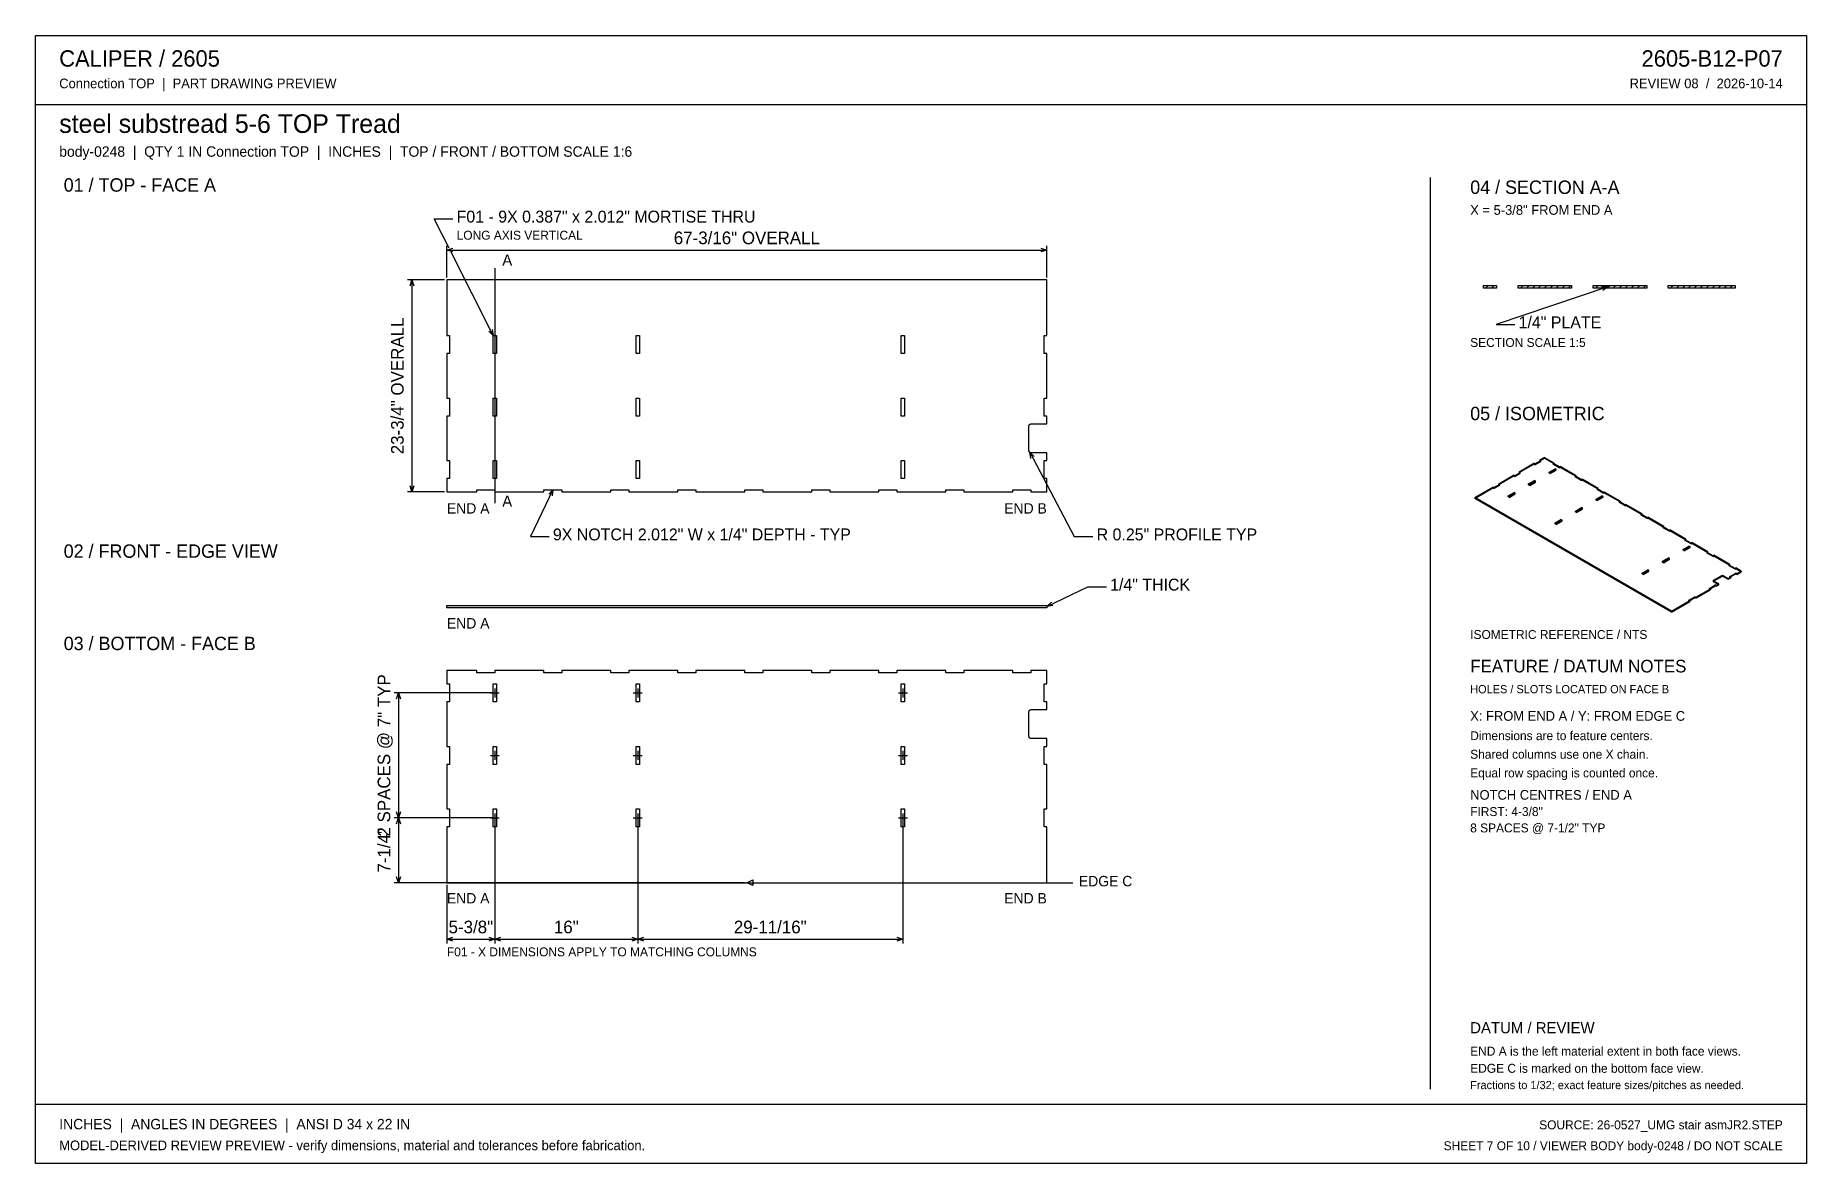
# Model space of a CAD drawing. Header units: inches. Extents: x 3 to 201, y 3 to 129.
import ezdxf
from ezdxf.enums import TextEntityAlignment as Align

# ---------------------------------------------------------------- set-up
doc = ezdxf.new("R2010")
doc.units = ezdxf.units.IN
doc.header["$MEASUREMENT"] = 0

msp = doc.modelspace()

# ---------------------------------------------------------------- linework, layer by layer
at = {"layer": 'ANNOTATION'}
for p, q in [((49.15, 105.35), (47.5, 108.62)), ((47.5, 108.62), (49.58, 108.62)), ((48.91, 102.04), (48.91, 105.62)), ((48.91, 105.12), (49.57, 105.33)), ((48.91, 105.12), (116.09, 105.12)), ((49.57, 104.92), (48.91, 105.12)), ((115.43, 105.33), (116.09, 105.12)), ((116.09, 105.12), (115.43, 104.92)), ((116.09, 102.04), (116.09, 105.62)), ((54.09, 95.55), (49.38, 104.9)), ((48.66, 101.79), (44.49, 101.79)), ((44.78, 101.12), (44.99, 101.79)), ((44.99, 101.79), (44.99, 78.04)), ((44.99, 101.79), (45.2, 101.12)), ((54.28, 103.12), (54.28, 76.79)), ((178.92, 101.02), (166.42, 96.78)), ((178.22, 101), (178.92, 101.02)), ((178.92, 101.02), (178.35, 100.61)), ((54.09, 95.55), (53.6, 96.05)), ((53.97, 96.24), (54.09, 95.55)), ((166.42, 96.78), (168.5, 96.78)), ((114.17, 82.49), (119.17, 73.04)), ((114.29, 81.8), (114.17, 82.49)), ((114.17, 82.49), (114.66, 82)), ((48.66, 78.04), (44.49, 78.04)), ((44.99, 78.04), (44.78, 78.71)), ((45.2, 78.71), (44.99, 78.04)), ((60.78, 78.29), (58.28, 73.04)), ((60.31, 77.78), (60.78, 78.29)), ((60.78, 78.29), (60.68, 77.6)), ((58.28, 73.04), (60.36, 73.04)), ((119.17, 73.04), (121.25, 73.04)), ((116.09, 65.21), (120.68, 67.42)), ((116.09, 65.21), (116.6, 65.69)), ((120.68, 67.42), (122.76, 67.42)), ((116.78, 65.31), (116.09, 65.21)), ((54.03, 55.54), (42.99, 55.54)), ((43.28, 54.88), (43.49, 55.54)), ((43.49, 55.54), (43.49, 41.54)), ((43.49, 55.54), (43.7, 54.88)), ((53.78, 55.54), (54.78, 55.54)), ((54.28, 56.04), (54.28, 55.04)), ((69.78, 55.54), (70.78, 55.54)), ((70.28, 56.04), (70.28, 55.04)), ((99.47, 55.54), (100.47, 55.54)), ((99.97, 56.04), (99.97, 55.04)), ((53.78, 48.54), (54.78, 48.54)), ((54.28, 49.04), (54.28, 48.04)), ((69.78, 48.54), (70.78, 48.54)), ((70.28, 49.04), (70.28, 48.04)), ((99.47, 48.54), (100.47, 48.54)), ((99.97, 49.04), (99.97, 48.04)), ((43.49, 41.54), (43.28, 42.21)), ((43.7, 42.21), (43.49, 41.54)), ((54.28, 42.04), (54.28, 41.04)), ((70.28, 42.04), (70.28, 41.04)), ((99.97, 42.04), (99.97, 41.04)), ((54.03, 41.54), (42.99, 41.54)), ((54.03, 41.54), (42.99, 41.54)), ((43.28, 40.88), (43.49, 41.54)), ((43.49, 41.54), (43.49, 34.29)), ((43.49, 41.54), (43.7, 40.88)), ((53.78, 41.54), (54.78, 41.54)), ((54.28, 41.29), (54.28, 27.46)), ((54.28, 41.29), (54.28, 27.46)), ((69.78, 41.54), (70.78, 41.54)), ((70.28, 41.29), (70.28, 27.46)), ((70.28, 41.29), (70.28, 27.46)), ((99.47, 41.54), (100.47, 41.54)), ((99.97, 41.29), (99.97, 27.46)), ((82.25, 34.29), (42.99, 34.29)), ((43.49, 34.29), (43.28, 34.96)), ((43.7, 34.96), (43.49, 34.29)), ((48.91, 34.04), (48.91, 27.46)), ((82.5, 34.29), (83.17, 34.62)), ((82.5, 34.29), (119.01, 34.29)), ((83.17, 33.96), (82.5, 34.29)), ((83.17, 34.62), (83.17, 33.96)), ((48.91, 27.96), (49.57, 28.17)), ((48.91, 27.96), (54.28, 27.96)), ((49.57, 27.75), (48.91, 27.96)), ((53.61, 28.17), (54.28, 27.96)), ((54.28, 27.96), (53.61, 27.75)), ((54.28, 27.96), (54.95, 28.17)), ((54.28, 27.96), (70.28, 27.96)), ((54.95, 27.75), (54.28, 27.96)), ((69.61, 28.17), (70.28, 27.96)), ((70.28, 27.96), (69.61, 27.75)), ((70.28, 27.96), (70.95, 28.17)), ((70.28, 27.96), (99.97, 27.96)), ((70.95, 27.75), (70.28, 27.96)), ((99.3, 28.17), (99.97, 27.96)), ((99.97, 27.96), (99.3, 27.75))]:
    msp.add_line(p, q, dxfattribs=at)
at = {"layer": 'OUTLINE'}
for p, q in [((2.83, 129.17), (201.17, 129.17)), ((2.83, 2.83), (2.83, 129.17)), ((201.17, 129.17), (201.17, 2.83)), ((2.83, 121.42), (201.17, 121.42)), ((159, 113.25), (159, 11.17)), ((48.91, 101.79), (48.91, 95.55)), ((116.09, 101.79), (48.91, 101.79)), ((116.09, 95.55), (116.09, 101.79)), ((164.97, 101.17), (166.46, 101.17)), ((164.97, 100.87), (164.97, 101.17)), ((165.22, 100.87), (165.52, 101.17)), ((165.88, 100.87), (166.18, 101.17)), ((166.46, 101.17), (166.46, 100.87)), ((168.87, 101.17), (174.86, 101.17)), ((168.87, 100.87), (168.87, 101.17)), ((169.12, 100.87), (169.42, 101.17)), ((169.79, 100.87), (170.09, 101.17)), ((170.46, 100.87), (170.76, 101.17)), ((171.12, 100.87), (171.42, 101.17)), ((171.79, 100.87), (172.09, 101.17)), ((172.46, 100.87), (172.76, 101.17)), ((173.12, 100.87), (173.42, 101.17)), ((173.79, 100.87), (174.09, 101.17)), ((174.46, 100.87), (174.76, 101.17)), ((174.86, 101.17), (174.86, 100.87)), ((177.27, 101.17), (183.26, 101.17)), ((177.27, 100.87), (177.27, 101.17)), ((177.52, 100.87), (177.82, 101.17)), ((178.19, 100.87), (178.49, 101.17)), ((178.86, 100.87), (179.16, 101.17)), ((179.52, 100.87), (179.82, 101.17)), ((180.19, 100.87), (180.49, 101.17)), ((180.86, 100.87), (181.16, 101.17)), ((181.52, 100.87), (181.82, 101.17)), ((182.19, 100.87), (182.49, 101.17)), ((182.86, 100.87), (183.16, 101.17)), ((183.26, 101.17), (183.26, 100.87)), ((185.67, 101.17), (193.17, 101.17)), ((185.67, 100.87), (185.67, 101.17)), ((185.92, 100.87), (186.22, 101.17)), ((186.59, 100.87), (186.89, 101.17)), ((187.26, 100.87), (187.56, 101.17)), ((187.92, 100.87), (188.22, 101.17)), ((188.59, 100.87), (188.89, 101.17)), ((189.26, 100.87), (189.56, 101.17)), ((189.92, 100.87), (190.22, 101.17)), ((190.59, 100.87), (190.89, 101.17)), ((191.26, 100.87), (191.56, 101.17)), ((191.92, 100.87), (192.22, 101.17)), ((192.59, 100.87), (192.89, 101.17)), ((193.17, 101.17), (193.17, 100.87)), ((166.46, 100.87), (164.97, 100.87)), ((174.86, 100.87), (168.87, 100.87)), ((183.26, 100.87), (177.27, 100.87)), ((193.17, 100.87), (185.67, 100.87)), ((48.91, 95.55), (49.22, 95.55)), ((49.22, 95.55), (49.22, 93.54)), ((54.09, 93.54), (54.09, 95.55)), ((54.09, 95.55), (54.47, 95.55)), ((54.47, 95.55), (54.47, 93.54)), ((70.09, 93.54), (70.09, 95.55)), ((70.09, 95.55), (70.47, 95.55)), ((70.47, 95.55), (70.47, 93.54)), ((99.78, 93.54), (99.78, 95.55)), ((99.78, 95.55), (100.16, 95.55)), ((100.16, 95.55), (100.16, 93.54)), ((115.78, 93.54), (115.78, 95.55)), ((115.78, 95.55), (116.09, 95.55)), ((49.22, 93.54), (48.91, 93.54)), ((48.91, 93.54), (48.91, 88.55)), ((54.47, 93.54), (54.09, 93.54)), ((70.47, 93.54), (70.09, 93.54)), ((100.16, 93.54), (99.78, 93.54)), ((116.09, 93.54), (115.78, 93.54)), ((116.09, 88.55), (116.09, 93.54)), ((48.91, 88.55), (49.22, 88.55)), ((49.22, 88.55), (49.22, 86.54)), ((54.09, 86.54), (54.09, 88.55)), ((54.09, 88.55), (54.47, 88.55)), ((54.47, 88.55), (54.47, 86.54)), ((70.09, 86.54), (70.09, 88.55)), ((70.09, 88.55), (70.47, 88.55)), ((70.47, 88.55), (70.47, 86.54)), ((99.78, 86.54), (99.78, 88.55)), ((99.78, 88.55), (100.16, 88.55)), ((100.16, 88.55), (100.16, 86.54)), ((115.78, 86.54), (115.78, 88.55)), ((115.78, 88.55), (116.09, 88.55)), ((49.22, 86.54), (48.91, 86.54)), ((48.91, 86.54), (48.91, 81.55)), ((54.47, 86.54), (54.09, 86.54)), ((70.47, 86.54), (70.09, 86.54)), ((100.16, 86.54), (99.78, 86.54)), ((114.09, 85.44), (114.1, 85.45)), ((114.09, 85.43), (114.09, 85.44)), ((114.09, 85.44), (114.09, 85.44)), ((114.09, 85.42), (114.09, 85.43)), ((114.09, 82.67), (114.09, 85.42)), ((114.09, 85.42), (114.09, 85.42)), ((114.1, 85.49), (114.11, 85.5)), ((114.1, 85.48), (114.1, 85.49)), ((114.1, 85.47), (114.1, 85.48)), ((114.1, 85.48), (114.1, 85.48)), ((114.1, 85.46), (114.1, 85.47)), ((114.1, 85.47), (114.1, 85.47)), ((114.1, 85.45), (114.1, 85.46)), ((114.1, 85.45), (114.1, 85.45)), ((114.11, 85.51), (114.12, 85.52)), ((114.11, 85.5), (114.11, 85.51)), ((114.11, 85.51), (114.11, 85.51)), ((114.11, 85.5), (114.11, 85.5)), ((114.12, 85.53), (114.13, 85.54)), ((114.12, 85.52), (114.12, 85.53)), ((114.12, 85.53), (114.12, 85.53)), ((114.12, 85.52), (114.12, 85.52)), ((114.13, 85.55), (114.14, 85.56)), ((114.13, 85.54), (114.13, 85.55)), ((114.13, 85.55), (114.13, 85.55)), ((114.14, 85.56), (114.14, 85.57)), ((114.14, 85.57), (114.15, 85.57)), ((114.14, 85.56), (114.14, 85.56)), ((114.15, 85.57), (114.15, 85.58)), ((114.15, 85.58), (114.15, 85.58)), ((114.15, 85.58), (114.16, 85.58)), ((114.16, 85.58), (114.16, 85.59)), ((114.16, 85.59), (114.17, 85.59)), ((114.17, 85.59), (114.17, 85.6)), ((114.17, 85.6), (114.18, 85.6)), ((114.18, 85.6), (114.18, 85.61)), ((114.18, 85.61), (114.19, 85.61)), ((114.19, 85.61), (114.19, 85.62)), ((114.19, 85.62), (114.2, 85.62)), ((114.19, 85.61), (114.19, 85.61)), ((114.2, 85.62), (114.21, 85.63)), ((114.2, 85.62), (114.2, 85.62)), ((114.21, 85.63), (114.22, 85.63)), ((114.22, 85.63), (114.23, 85.64)), ((114.22, 85.63), (114.22, 85.63)), ((114.23, 85.64), (114.23, 85.64)), ((114.23, 85.64), (114.24, 85.64)), ((114.24, 85.64), (114.24, 85.65)), ((114.24, 85.65), (114.25, 85.65)), ((114.25, 85.65), (114.25, 85.65)), ((114.25, 85.65), (114.26, 85.65)), ((114.26, 85.65), (114.27, 85.65)), ((114.27, 85.65), (114.27, 85.66)), ((114.27, 85.66), (114.28, 85.66)), ((114.28, 85.66), (114.28, 85.66)), ((114.28, 85.66), (114.29, 85.66)), ((114.29, 85.66), (114.29, 85.66)), ((114.29, 85.66), (114.3, 85.66)), ((114.3, 85.66), (114.31, 85.66)), ((114.31, 85.66), (114.32, 85.67)), ((114.31, 85.66), (114.31, 85.66)), ((114.32, 85.67), (114.33, 85.67)), ((114.33, 85.67), (114.33, 85.67)), ((114.33, 85.67), (114.34, 85.67)), ((114.34, 85.67), (114.34, 85.67)), ((114.34, 85.67), (116.09, 85.67)), ((116.09, 86.54), (115.78, 86.54)), ((116.09, 85.67), (116.09, 86.54)), ((48.91, 81.55), (49.22, 81.55)), ((49.22, 81.55), (49.22, 79.54)), ((54.09, 79.54), (54.09, 81.55)), ((54.09, 81.55), (54.47, 81.55)), ((54.47, 81.55), (54.47, 79.54)), ((70.09, 79.54), (70.09, 81.55)), ((70.09, 81.55), (70.47, 81.55)), ((70.47, 81.55), (70.47, 79.54)), ((99.78, 79.54), (99.78, 81.55)), ((99.78, 81.55), (100.16, 81.55)), ((100.16, 81.55), (100.16, 79.54)), ((114.09, 82.66), (114.09, 82.67)), ((114.09, 82.65), (114.09, 82.66)), ((114.09, 82.64), (114.09, 82.65)), ((114.09, 82.65), (114.09, 82.65)), ((114.1, 82.64), (114.09, 82.64)), ((114.1, 82.63), (114.1, 82.64)), ((114.1, 82.62), (114.1, 82.63)), ((114.1, 82.61), (114.1, 82.62)), ((114.1, 82.62), (114.1, 82.62)), ((114.1, 82.6), (114.1, 82.61)), ((114.1, 82.61), (114.1, 82.61)), ((114.1, 82.59), (114.1, 82.6)), ((114.11, 82.59), (114.1, 82.59)), ((114.11, 82.58), (114.11, 82.59)), ((114.11, 82.57), (114.11, 82.58)), ((114.11, 82.58), (114.11, 82.58)), ((114.12, 82.57), (114.11, 82.57)), ((114.12, 82.56), (114.12, 82.57)), ((114.12, 82.55), (114.12, 82.56)), ((114.13, 82.54), (114.12, 82.55)), ((114.12, 82.55), (114.12, 82.55)), ((114.13, 82.53), (114.13, 82.54)), ((114.13, 82.54), (114.13, 82.54)), ((114.14, 82.53), (114.13, 82.53)), ((114.14, 82.52), (114.14, 82.53)), ((114.15, 82.51), (114.14, 82.52)), ((114.14, 82.52), (114.14, 82.52)), ((114.15, 82.5), (114.15, 82.51)), ((114.15, 82.51), (114.15, 82.51)), ((114.16, 82.5), (114.15, 82.5)), ((114.16, 82.49), (114.16, 82.5)), ((114.17, 82.49), (114.16, 82.49)), ((114.18, 82.48), (114.17, 82.49)), ((114.17, 82.49), (114.17, 82.49)), ((114.19, 82.47), (114.18, 82.48)), ((114.18, 82.48), (114.18, 82.48)), ((114.2, 82.46), (114.19, 82.47)), ((114.19, 82.47), (114.19, 82.47)), ((114.19, 82.47), (114.19, 82.47)), ((114.21, 82.46), (114.2, 82.46)), ((114.2, 82.46), (114.2, 82.46)), ((114.22, 82.45), (114.21, 82.46)), ((114.23, 82.45), (114.22, 82.45)), ((114.22, 82.45), (114.22, 82.45)), ((114.23, 82.44), (114.23, 82.45)), ((114.24, 82.44), (114.23, 82.44)), ((114.25, 82.44), (114.24, 82.44)), ((114.24, 82.44), (114.24, 82.44)), ((114.25, 82.43), (114.25, 82.44)), ((114.26, 82.43), (114.25, 82.43)), ((114.27, 82.43), (114.26, 82.43)), ((114.28, 82.43), (114.27, 82.43)), ((114.27, 82.43), (114.27, 82.43)), ((114.28, 82.42), (114.28, 82.43)), ((114.29, 82.42), (114.28, 82.42)), ((114.3, 82.42), (114.29, 82.42)), ((114.29, 82.42), (114.29, 82.42)), ((114.31, 82.42), (114.3, 82.42)), ((114.32, 82.42), (114.31, 82.42)), ((114.31, 82.42), (114.31, 82.42)), ((114.33, 82.42), (114.32, 82.42)), ((114.34, 82.42), (114.33, 82.42)), ((114.33, 82.42), (114.33, 82.42)), ((116.09, 82.42), (114.34, 82.42)), ((114.34, 82.42), (114.34, 82.42)), ((115.78, 79.54), (115.78, 81.55)), ((115.78, 81.55), (116.09, 81.55)), ((116.09, 81.55), (116.09, 82.42)), ((170.75, 81.19), (171.41, 81.57)), ((170.75, 81.09), (171.41, 81.47)), ((171.3, 81.63), (171.79, 81.91)), ((171.3, 81.53), (171.79, 81.82)), ((171.41, 81.57), (171.3, 81.63)), ((171.3, 81.63), (171.3, 81.53)), ((171.41, 81.47), (171.3, 81.53)), ((171.41, 81.47), (171.41, 81.57)), ((172.9, 81.27), (171.79, 81.91)), ((171.79, 81.91), (171.79, 81.82)), ((172.9, 81.18), (171.79, 81.82)), ((49.22, 79.54), (48.91, 79.54)), ((48.91, 79.54), (48.91, 78.04)), ((54.47, 79.54), (54.09, 79.54)), ((70.47, 79.54), (70.09, 79.54)), ((100.16, 79.54), (99.78, 79.54)), ((116.09, 79.54), (115.78, 79.54)), ((116.09, 78.04), (116.09, 79.54)), ((166.71, 78.97), (168.34, 79.92)), ((166.71, 78.88), (168.34, 79.83)), ((168.34, 79.92), (168.34, 79.83)), ((168.45, 79.86), (168.34, 79.92)), ((168.45, 79.76), (168.34, 79.83)), ((168.45, 79.86), (169.11, 80.24)), ((168.45, 79.76), (169.11, 80.15)), ((168.45, 79.76), (168.45, 79.86)), ((169, 80.3), (170.64, 81.25)), ((169, 80.21), (170.64, 81.15)), ((169.11, 80.24), (169, 80.3)), ((169, 80.3), (169, 80.21)), ((169.11, 80.15), (169, 80.21)), ((169.11, 80.15), (169.11, 80.24)), ((170.75, 81.19), (170.64, 81.25)), ((170.64, 81.25), (170.64, 81.15)), ((170.75, 81.09), (170.64, 81.15)), ((170.75, 81.09), (170.75, 81.19)), ((172.34, 80.26), (173, 80.65)), ((172.34, 80.17), (173, 80.55)), ((172.34, 80.17), (172.34, 80.26)), ((172.47, 80.19), (172.34, 80.26)), ((172.47, 80.1), (172.34, 80.17)), ((172.47, 80.19), (173.13, 80.57)), ((172.47, 80.1), (173.13, 80.48)), ((172.47, 80.1), (172.47, 80.19)), ((172.81, 81.22), (172.9, 81.27)), ((173.47, 80.84), (172.81, 81.22)), ((172.81, 81.13), (172.81, 81.22)), ((172.81, 81.13), (172.9, 81.18)), ((173.47, 80.75), (172.81, 81.13)), ((172.9, 81.18), (172.9, 81.27)), ((173, 80.55), (173, 80.65)), ((173.13, 80.57), (173, 80.65)), ((173.13, 80.48), (173, 80.55)), ((173.13, 80.48), (173.13, 80.57)), ((173.47, 80.84), (173.56, 80.89)), ((173.47, 80.75), (173.47, 80.84)), ((173.47, 80.75), (173.56, 80.8)), ((173.56, 80.8), (173.56, 80.89)), ((175.36, 79.85), (173.56, 80.89)), ((175.36, 79.76), (173.56, 80.8)), ((175.28, 79.8), (175.36, 79.85)), ((175.28, 79.71), (175.28, 79.8)), ((175.94, 79.42), (175.28, 79.8)), ((175.28, 79.71), (175.36, 79.76)), ((175.94, 79.33), (175.28, 79.71)), ((175.36, 79.76), (175.36, 79.85)), ((175.94, 79.42), (176.02, 79.47)), ((175.94, 79.33), (175.94, 79.42)), ((175.94, 79.33), (176.02, 79.38)), ((177.82, 78.43), (176.02, 79.47)), ((176.02, 79.38), (176.02, 79.47)), ((177.82, 78.34), (176.02, 79.38)), ((48.91, 78.04), (52.28, 78.04)), ((52.28, 78.04), (52.28, 78.29)), ((52.28, 78.29), (54.29, 78.29)), ((54.29, 78.29), (54.29, 78.04)), ((54.29, 78.04), (59.78, 78.04)), ((59.78, 78.04), (59.78, 78.29)), ((59.78, 78.29), (61.79, 78.29)), ((61.79, 78.29), (61.79, 78.04)), ((61.79, 78.04), (67.28, 78.04)), ((67.28, 78.04), (67.28, 78.29)), ((67.28, 78.29), (69.29, 78.29)), ((69.29, 78.29), (69.29, 78.04)), ((69.29, 78.04), (74.78, 78.04)), ((74.78, 78.04), (74.78, 78.29)), ((74.78, 78.29), (76.79, 78.29)), ((76.79, 78.29), (76.79, 78.04)), ((76.79, 78.04), (82.28, 78.04)), ((82.28, 78.04), (82.28, 78.29)), ((82.28, 78.29), (84.29, 78.29)), ((84.29, 78.29), (84.29, 78.04)), ((84.29, 78.04), (89.78, 78.04)), ((89.78, 78.04), (89.78, 78.29)), ((89.78, 78.29), (91.79, 78.29)), ((91.79, 78.29), (91.79, 78.04)), ((91.79, 78.04), (97.28, 78.04)), ((97.28, 78.04), (97.28, 78.29)), ((97.28, 78.29), (99.29, 78.29)), ((99.29, 78.29), (99.29, 78.04)), ((99.29, 78.04), (104.78, 78.04)), ((104.78, 78.04), (104.78, 78.29)), ((104.78, 78.29), (106.79, 78.29)), ((106.79, 78.29), (106.79, 78.04)), ((106.79, 78.04), (112.28, 78.04)), ((112.28, 78.04), (112.28, 78.29)), ((112.28, 78.29), (114.29, 78.29)), ((114.29, 78.29), (114.29, 78.04)), ((114.29, 78.04), (116.09, 78.04)), ((164, 77.41), (166.05, 78.59)), ((164, 77.32), (166.05, 78.5)), ((164, 77.41), (164, 77.32)), ((186.04, 64.68), (164, 77.41)), ((166.15, 78.53), (166.05, 78.59)), ((166.05, 78.59), (166.05, 78.5)), ((166.15, 78.44), (166.05, 78.5)), ((166.15, 78.53), (166.81, 78.91)), ((166.15, 78.44), (166.81, 78.82)), ((166.15, 78.44), (166.15, 78.53)), ((166.81, 78.91), (166.71, 78.97)), ((166.71, 78.97), (166.71, 78.88)), ((166.81, 78.82), (166.71, 78.88)), ((166.81, 78.82), (166.81, 78.91)), ((167.75, 77.61), (168.41, 77.99)), ((167.75, 77.52), (168.41, 77.9)), ((167.88, 77.54), (167.75, 77.61)), ((167.75, 77.52), (167.75, 77.61)), ((167.88, 77.44), (167.75, 77.52)), ((167.88, 77.54), (168.54, 77.92)), ((167.88, 77.44), (168.54, 77.83)), ((167.88, 77.44), (167.88, 77.54)), ((168.54, 77.92), (168.41, 77.99)), ((168.41, 77.9), (168.41, 77.99)), ((168.54, 77.83), (168.41, 77.9)), ((168.54, 77.83), (168.54, 77.92)), ((170.04, 78.94), (170.7, 79.32)), ((170.04, 78.84), (170.7, 79.22)), ((170.17, 78.87), (170.04, 78.94)), ((170.04, 78.84), (170.04, 78.94)), ((170.17, 78.77), (170.04, 78.84)), ((170.17, 78.87), (170.83, 79.25)), ((170.17, 78.77), (170.83, 79.15)), ((170.17, 78.77), (170.17, 78.87)), ((170.83, 79.25), (170.7, 79.32)), ((170.7, 79.22), (170.7, 79.32)), ((170.83, 79.15), (170.7, 79.22)), ((170.83, 79.15), (170.83, 79.25)), ((177.59, 77.23), (178.25, 77.61)), ((177.59, 77.14), (178.25, 77.52)), ((177.72, 77.16), (178.38, 77.54)), ((177.72, 77.07), (178.38, 77.45)), ((177.74, 78.38), (177.82, 78.43)), ((178.4, 78), (177.74, 78.38)), ((177.74, 78.29), (177.74, 78.38)), ((177.74, 78.29), (177.82, 78.34)), ((178.4, 77.91), (177.74, 78.29)), ((177.82, 78.34), (177.82, 78.43)), ((178.25, 77.52), (178.25, 77.61)), ((178.38, 77.54), (178.25, 77.61)), ((178.38, 77.45), (178.25, 77.52)), ((178.38, 77.45), (178.38, 77.54)), ((178.4, 78), (178.48, 78.05)), ((178.4, 77.91), (178.4, 78)), ((178.4, 77.91), (178.48, 77.95)), ((180.28, 77.01), (178.48, 78.05)), ((178.48, 77.95), (178.48, 78.05)), ((180.28, 76.92), (178.48, 77.95)), ((186.04, 64.59), (164, 77.32)), ((175.29, 75.91), (175.95, 76.29)), ((175.29, 75.81), (175.95, 76.19)), ((175.42, 75.83), (175.29, 75.91)), ((175.29, 75.81), (175.29, 75.91)), ((175.42, 75.74), (175.29, 75.81)), ((175.42, 75.83), (176.08, 76.22)), ((175.42, 75.74), (176.08, 76.12)), ((175.42, 75.74), (175.42, 75.83)), ((176.08, 76.22), (175.95, 76.29)), ((175.95, 76.19), (175.95, 76.29)), ((176.08, 76.12), (175.95, 76.19)), ((176.08, 76.12), (176.08, 76.22)), ((177.59, 77.14), (177.59, 77.23)), ((177.72, 77.16), (177.59, 77.23)), ((177.72, 77.07), (177.59, 77.14)), ((177.72, 77.07), (177.72, 77.16)), ((180.2, 76.96), (180.28, 77.01)), ((180.2, 76.87), (180.2, 76.96)), ((180.86, 76.58), (180.2, 76.96)), ((180.2, 76.87), (180.28, 76.92)), ((180.86, 76.49), (180.2, 76.87)), ((180.28, 76.92), (180.28, 77.01)), ((180.86, 76.58), (180.94, 76.63)), ((180.86, 76.49), (180.86, 76.58)), ((180.86, 76.49), (180.94, 76.53)), ((180.94, 76.53), (180.94, 76.63)), ((182.74, 75.59), (180.94, 76.63)), ((182.74, 75.49), (180.94, 76.53)), ((182.66, 75.54), (182.74, 75.59)), ((182.66, 75.45), (182.66, 75.54)), ((183.32, 75.16), (182.66, 75.54)), ((182.66, 75.45), (182.74, 75.49)), ((183.32, 75.07), (182.66, 75.45)), ((182.74, 75.49), (182.74, 75.59)), ((173, 74.58), (173.66, 74.96)), ((173, 74.49), (173.66, 74.87)), ((173.12, 74.51), (173, 74.58)), ((173, 74.49), (173, 74.58)), ((173.12, 74.41), (173, 74.49)), ((173.12, 74.51), (173.78, 74.89)), ((173.12, 74.41), (173.78, 74.79)), ((173.12, 74.41), (173.12, 74.51)), ((173.66, 74.87), (173.66, 74.96)), ((173.78, 74.89), (173.66, 74.96)), ((173.78, 74.79), (173.66, 74.87)), ((173.78, 74.79), (173.78, 74.89)), ((183.32, 75.16), (183.4, 75.21)), ((183.32, 75.07), (183.32, 75.16)), ((183.32, 75.07), (183.4, 75.11)), ((183.4, 75.11), (183.4, 75.21)), ((185.2, 74.17), (183.4, 75.21)), ((185.2, 74.07), (183.4, 75.11)), ((185.12, 74.12), (185.2, 74.17)), ((185.12, 74.03), (185.12, 74.12)), ((185.78, 73.74), (185.12, 74.12)), ((185.12, 74.03), (185.2, 74.07)), ((185.78, 73.65), (185.12, 74.03)), ((185.2, 74.07), (185.2, 74.17)), ((185.78, 73.74), (185.86, 73.79)), ((185.78, 73.65), (185.78, 73.74)), ((185.78, 73.65), (185.86, 73.69)), ((185.86, 73.69), (185.86, 73.79)), ((187.66, 72.75), (185.86, 73.79)), ((187.66, 72.65), (185.86, 73.69)), ((187.33, 71.61), (187.99, 71.99)), ((187.33, 71.52), (187.99, 71.9)), ((187.33, 71.52), (187.33, 71.61)), ((187.46, 71.54), (187.33, 71.61)), ((187.46, 71.44), (187.33, 71.52)), ((187.46, 71.54), (188.12, 71.92)), ((187.46, 71.44), (188.12, 71.82)), ((187.46, 71.44), (187.46, 71.54)), ((187.58, 72.7), (187.66, 72.75)), ((187.58, 72.61), (187.58, 72.7)), ((188.24, 72.32), (187.58, 72.7)), ((187.58, 72.61), (187.66, 72.65)), ((188.24, 72.22), (187.58, 72.61)), ((187.66, 72.65), (187.66, 72.75)), ((188.12, 71.92), (187.99, 71.99)), ((187.99, 71.9), (187.99, 71.99)), ((188.12, 71.82), (187.99, 71.9)), ((188.12, 71.82), (188.12, 71.92)), ((188.24, 72.32), (188.32, 72.37)), ((188.24, 72.22), (188.24, 72.32)), ((188.24, 72.22), (188.32, 72.27)), ((188.32, 72.27), (188.32, 72.37)), ((190.12, 71.33), (188.32, 72.37)), ((190.12, 71.23), (188.32, 72.27)), ((185.03, 70.28), (185.69, 70.67)), ((185.03, 70.19), (185.69, 70.57)), ((185.03, 70.19), (185.03, 70.28)), ((185.16, 70.21), (185.03, 70.28)), ((185.16, 70.12), (185.03, 70.19)), ((185.16, 70.21), (185.82, 70.59)), ((185.16, 70.12), (185.82, 70.5)), ((185.16, 70.12), (185.16, 70.21)), ((185.69, 70.57), (185.69, 70.67)), ((185.82, 70.59), (185.69, 70.67)), ((185.82, 70.5), (185.69, 70.57)), ((185.82, 70.5), (185.82, 70.59)), ((190.04, 71.28), (190.12, 71.33)), ((190.7, 70.9), (190.04, 71.28)), ((190.04, 71.19), (190.04, 71.28)), ((190.04, 71.19), (190.12, 71.23)), ((190.7, 70.8), (190.04, 71.19)), ((190.12, 71.23), (190.12, 71.33)), ((190.7, 70.9), (190.78, 70.95)), ((190.7, 70.8), (190.7, 70.9)), ((190.7, 70.8), (190.78, 70.85)), ((190.78, 70.85), (190.78, 70.95)), ((192.58, 69.91), (190.78, 70.95)), ((192.58, 69.81), (190.78, 70.85)), ((192.5, 69.86), (192.58, 69.91)), ((192.5, 69.76), (192.5, 69.86)), ((193.16, 69.48), (192.5, 69.86)), ((192.5, 69.76), (192.58, 69.81)), ((193.16, 69.38), (192.5, 69.76)), ((192.58, 69.81), (192.58, 69.91)), ((193.16, 69.48), (193.24, 69.53)), ((193.16, 69.38), (193.16, 69.48)), ((193.16, 69.38), (193.24, 69.43)), ((193.83, 69.18), (193.24, 69.53)), ((193.24, 69.43), (193.24, 69.53)), ((193.83, 69.09), (193.24, 69.43)), ((182.74, 68.96), (183.4, 69.34)), ((182.74, 68.86), (183.4, 69.24)), ((182.86, 68.89), (182.74, 68.96)), ((182.74, 68.86), (182.74, 68.96)), ((182.86, 68.79), (182.74, 68.86)), ((182.86, 68.89), (183.52, 69.27)), ((182.86, 68.79), (183.52, 69.17)), ((182.86, 68.79), (182.86, 68.89)), ((183.4, 69.24), (183.4, 69.34)), ((183.52, 69.27), (183.4, 69.34)), ((183.52, 69.17), (183.4, 69.24)), ((183.52, 69.17), (183.52, 69.27)), ((190.28, 67.25), (190.94, 67.63)), ((190.28, 67.16), (190.94, 67.54)), ((190.72, 68.12), (190.72, 68.13)), ((190.72, 68.13), (190.73, 68.13)), ((190.72, 68.11), (190.72, 68.12)), ((190.72, 68.12), (190.72, 68.12)), ((190.72, 68.12), (190.72, 68.12)), ((190.72, 68.12), (190.72, 68.12)), ((190.72, 68.12), (190.72, 68.12)), ((190.72, 68.12), (190.72, 68.12)), ((190.73, 68.11), (190.72, 68.11)), ((190.72, 68.11), (190.72, 68.11)), ((190.72, 68.11), (190.72, 68.11)), ((190.72, 68.11), (190.72, 68.11)), ((190.72, 68.02), (190.72, 68.03)), ((190.72, 68.03), (190.72, 68.03)), ((190.72, 68.03), (190.72, 68.03)), ((190.72, 68.03), (190.72, 68.03)), ((190.72, 68.03), (190.72, 68.03)), ((190.72, 68.03), (190.73, 68.03)), ((190.73, 68.01), (190.72, 68.02)), ((190.72, 68.02), (190.72, 68.02)), ((190.72, 68.02), (190.72, 68.02)), ((190.72, 68.02), (190.72, 68.02)), ((190.72, 68.02), (190.72, 68.02)), ((190.72, 68.02), (190.72, 68.02)), ((190.73, 68.14), (190.73, 68.15)), ((190.73, 68.15), (190.73, 68.15)), ((190.73, 68.15), (190.74, 68.15)), ((190.73, 68.13), (190.73, 68.14)), ((190.73, 68.14), (190.73, 68.14)), ((190.73, 68.14), (190.73, 68.14)), ((190.73, 68.14), (190.73, 68.14)), ((190.73, 68.14), (190.73, 68.14)), ((190.73, 68.14), (190.73, 68.14)), ((190.73, 68.13), (190.73, 68.13)), ((190.73, 68.13), (190.73, 68.13)), ((190.73, 68.13), (190.73, 68.13)), ((190.73, 68.13), (190.73, 68.13)), ((190.73, 68.1), (190.73, 68.11)), ((190.73, 68.11), (190.73, 68.11)), ((190.73, 68.11), (190.73, 68.11)), ((190.73, 68.09), (190.73, 68.1)), ((190.73, 68.1), (190.73, 68.1)), ((190.73, 68.1), (190.73, 68.1)), ((190.73, 68.1), (190.73, 68.1)), ((190.73, 68.1), (190.73, 68.1)), ((190.73, 68.1), (190.73, 68.1)), ((190.74, 68.09), (190.73, 68.09)), ((190.73, 68.09), (190.73, 68.09)), ((190.73, 68.09), (190.73, 68.09)), ((190.73, 68.09), (190.73, 68.09)), ((190.73, 68.04), (190.73, 68.05)), ((190.73, 68.05), (190.73, 68.05)), ((190.73, 68.05), (190.73, 68.05)), ((190.73, 68.05), (190.73, 68.05)), ((190.73, 68.05), (190.73, 68.05)), ((190.73, 68.05), (190.74, 68.05)), ((190.73, 68.03), (190.73, 68.04)), ((190.73, 68.04), (190.73, 68.04)), ((190.73, 68.04), (190.73, 68.04)), ((190.73, 68.04), (190.73, 68.04)), ((190.73, 68.04), (190.73, 68.04)), ((190.73, 68.04), (190.73, 68.04)), ((190.73, 68.03), (190.73, 68.03)), ((190.73, 68), (190.73, 68.01)), ((190.73, 68.01), (190.73, 68.01)), ((190.73, 68.01), (190.73, 68.01)), ((190.73, 68.01), (190.73, 68.01)), ((190.73, 68.01), (190.73, 68.01)), ((190.73, 68.01), (190.73, 68.01)), ((190.73, 67.99), (190.73, 68)), ((190.73, 68), (190.73, 68)), ((190.73, 68), (190.73, 68)), ((190.73, 68), (190.73, 68)), ((190.73, 68), (190.73, 68)), ((190.73, 68), (190.73, 68)), ((190.74, 67.99), (190.73, 67.99)), ((190.74, 68.15), (190.74, 68.16)), ((190.74, 68.16), (190.74, 68.16)), ((190.74, 68.16), (190.75, 68.16)), ((190.74, 68.15), (190.74, 68.15)), ((190.74, 68.15), (190.74, 68.15)), ((190.74, 68.15), (190.74, 68.15)), ((190.74, 68.15), (190.74, 68.15)), ((190.74, 68.08), (190.74, 68.09)), ((190.74, 68.09), (190.74, 68.09)), ((190.74, 68.09), (190.74, 68.09)), ((190.75, 68.08), (190.74, 68.08)), ((190.74, 68.08), (190.74, 68.08)), ((190.74, 68.08), (190.74, 68.08)), ((190.74, 68.08), (190.74, 68.08)), ((190.74, 68.05), (190.74, 68.06)), ((190.74, 68.06), (190.74, 68.06)), ((190.74, 68.06), (190.74, 68.06)), ((190.74, 68.06), (190.74, 68.06)), ((190.74, 68.06), (190.74, 68.06)), ((190.74, 68.06), (190.75, 68.06)), ((190.74, 68.05), (190.74, 68.05)), ((190.74, 67.98), (190.74, 67.99)), ((190.74, 67.99), (190.74, 67.99)), ((190.74, 67.99), (190.74, 67.99)), ((190.74, 67.99), (190.74, 67.99)), ((190.74, 67.99), (190.74, 67.99)), ((190.74, 67.99), (190.74, 67.99)), ((190.75, 67.98), (190.74, 67.98)), ((190.75, 68.16), (190.75, 68.16)), ((190.75, 68.16), (190.75, 68.16)), ((190.75, 68.16), (190.75, 68.16)), ((190.75, 68.16), (190.75, 68.16)), ((190.75, 68.16), (190.76, 68.16)), ((190.75, 68.07), (190.75, 68.08)), ((190.75, 68.08), (190.75, 68.08)), ((190.75, 68.08), (190.75, 68.08)), ((190.75, 68.06), (190.75, 68.07)), ((190.75, 68.07), (190.75, 68.07)), ((190.75, 68.07), (190.75, 68.07)), ((190.75, 68.07), (190.76, 68.07)), ((190.76, 68.07), (190.75, 68.07)), ((190.75, 68.07), (190.75, 68.07)), ((190.75, 68.06), (190.75, 68.06)), ((190.76, 67.98), (190.75, 67.98)), ((190.75, 67.98), (190.75, 67.98)), ((190.75, 67.98), (190.75, 67.98)), ((190.75, 67.98), (190.75, 67.98)), ((190.75, 67.98), (190.75, 67.98)), ((190.76, 68.17), (191.66, 68.69)), ((190.76, 68.07), (191.66, 68.59)), ((190.76, 68.07), (190.76, 68.17)), ((190.76, 68.16), (190.76, 68.17)), ((190.76, 68.07), (190.76, 68.07)), ((190.76, 67.98), (190.76, 68.07)), ((191.33, 67.74), (190.76, 68.07)), ((190.76, 68.07), (190.76, 68.07)), ((190.76, 67.98), (190.76, 67.98)), ((191.33, 67.64), (190.76, 67.98)), ((191.05, 67.57), (190.94, 67.63)), ((190.94, 67.54), (190.94, 67.63)), ((191.05, 67.48), (190.94, 67.54)), ((191.05, 67.57), (191.33, 67.74)), ((191.05, 67.48), (191.33, 67.64)), ((191.05, 67.57), (191.05, 67.48)), ((191.33, 67.64), (191.33, 67.74)), ((191.66, 68.59), (191.66, 68.69)), ((191.66, 68.69), (191.66, 68.69)), ((191.66, 68.69), (191.66, 68.69)), ((191.66, 68.69), (191.67, 68.69)), ((191.66, 68.59), (191.66, 68.59)), ((191.66, 68.59), (191.66, 68.59)), ((191.66, 68.59), (191.67, 68.59)), ((191.67, 68.69), (191.67, 68.69)), ((191.67, 68.69), (191.67, 68.69)), ((191.67, 68.69), (191.67, 68.69)), ((191.67, 68.69), (191.68, 68.69)), ((191.67, 68.59), (191.67, 68.6)), ((191.67, 68.6), (191.67, 68.6)), ((191.67, 68.6), (191.67, 68.6)), ((191.67, 68.6), (191.68, 68.6)), ((191.68, 68.69), (191.68, 68.7)), ((191.68, 68.7), (191.68, 68.7)), ((191.68, 68.7), (191.68, 68.7)), ((191.68, 68.7), (191.69, 68.7)), ((191.68, 68.69), (191.68, 68.69)), ((191.68, 68.6), (191.68, 68.6)), ((191.68, 68.6), (191.68, 68.6)), ((191.68, 68.6), (191.68, 68.6)), ((191.68, 68.6), (191.68, 68.6)), ((191.68, 68.6), (191.69, 68.6)), ((191.69, 68.7), (191.69, 68.7)), ((191.69, 68.7), (191.69, 68.7)), ((191.69, 68.7), (191.69, 68.7)), ((191.69, 68.7), (191.7, 68.7)), ((191.69, 68.6), (191.69, 68.61)), ((191.69, 68.61), (191.7, 68.61)), ((191.69, 68.6), (191.69, 68.6)), ((191.69, 68.6), (191.69, 68.6)), ((191.7, 68.7), (191.7, 68.7)), ((191.7, 68.7), (191.7, 68.7)), ((191.7, 68.7), (191.71, 68.7)), ((191.7, 68.61), (191.7, 68.61)), ((191.7, 68.61), (191.7, 68.61)), ((191.7, 68.61), (191.71, 68.61)), ((191.71, 68.7), (191.71, 68.7)), ((191.71, 68.7), (191.71, 68.7)), ((191.71, 68.7), (191.71, 68.7)), ((191.71, 68.7), (191.72, 68.7)), ((191.71, 68.61), (191.71, 68.61)), ((191.71, 68.61), (191.71, 68.61)), ((191.71, 68.61), (191.71, 68.61)), ((191.71, 68.61), (191.72, 68.61)), ((191.72, 68.7), (191.72, 68.71)), ((191.72, 68.71), (191.73, 68.71)), ((191.72, 68.7), (191.72, 68.7)), ((191.72, 68.7), (191.72, 68.7)), ((191.72, 68.61), (191.72, 68.61)), ((191.72, 68.61), (191.72, 68.61)), ((191.72, 68.61), (191.72, 68.61)), ((191.72, 68.61), (191.73, 68.61)), ((191.73, 68.71), (191.73, 68.71)), ((191.73, 68.71), (191.73, 68.71)), ((191.73, 68.71), (191.74, 68.71)), ((191.73, 68.61), (191.73, 68.61)), ((191.73, 68.61), (191.73, 68.61)), ((191.73, 68.61), (191.74, 68.61)), ((191.74, 68.71), (191.74, 68.71)), ((191.74, 68.71), (191.74, 68.71)), ((191.74, 68.71), (191.74, 68.71)), ((191.74, 68.71), (191.75, 68.71)), ((191.74, 68.61), (191.74, 68.61)), ((191.74, 68.61), (191.74, 68.61)), ((191.74, 68.61), (191.74, 68.61)), ((191.74, 68.61), (191.75, 68.61)), ((191.75, 68.71), (191.75, 68.71)), ((191.75, 68.71), (191.75, 68.71)), ((191.75, 68.71), (191.76, 68.71)), ((191.75, 68.61), (191.75, 68.61)), ((191.75, 68.61), (191.75, 68.61)), ((191.75, 68.61), (191.76, 68.61)), ((191.76, 68.71), (191.76, 68.71)), ((191.76, 68.71), (191.76, 68.7)), ((191.76, 68.7), (191.76, 68.7)), ((191.76, 68.7), (191.77, 68.7)), ((191.76, 68.61), (191.76, 68.61)), ((191.76, 68.61), (191.76, 68.61)), ((191.76, 68.61), (191.76, 68.61)), ((191.76, 68.61), (191.77, 68.61)), ((191.77, 68.7), (191.77, 68.7)), ((191.77, 68.7), (191.77, 68.7)), ((191.77, 68.7), (191.78, 68.7)), ((191.77, 68.61), (191.77, 68.61)), ((191.77, 68.61), (191.77, 68.61)), ((191.77, 68.61), (191.78, 68.61)), ((191.78, 68.7), (191.78, 68.7)), ((191.78, 68.7), (191.78, 68.7)), ((191.78, 68.7), (191.78, 68.7)), ((191.78, 68.7), (191.79, 68.7)), ((191.78, 68.61), (191.78, 68.61)), ((191.78, 68.61), (191.78, 68.61)), ((191.78, 68.61), (191.78, 68.61)), ((191.78, 68.61), (191.79, 68.61)), ((191.79, 68.7), (191.79, 68.7)), ((191.79, 68.7), (191.79, 68.7)), ((191.79, 68.7), (191.79, 68.7)), ((191.79, 68.7), (191.8, 68.7)), ((191.79, 68.61), (191.79, 68.61)), ((191.79, 68.61), (191.79, 68.6)), ((191.79, 68.6), (191.79, 68.6)), ((191.79, 68.6), (191.8, 68.6)), ((191.8, 68.7), (191.8, 68.7)), ((191.8, 68.7), (191.8, 68.7)), ((191.8, 68.7), (191.8, 68.7)), ((191.8, 68.7), (191.81, 68.69)), ((191.8, 68.6), (191.8, 68.6)), ((191.8, 68.6), (191.8, 68.6)), ((191.8, 68.6), (191.8, 68.6)), ((191.8, 68.6), (191.81, 68.6)), ((191.81, 68.69), (191.81, 68.69)), ((191.81, 68.69), (191.81, 68.69)), ((191.81, 68.69), (191.81, 68.69)), ((191.81, 68.69), (191.82, 68.69)), ((191.81, 68.6), (191.81, 68.6)), ((191.81, 68.6), (191.81, 68.6)), ((191.81, 68.6), (191.81, 68.6)), ((191.81, 68.6), (191.82, 68.6)), ((191.82, 68.59), (191.82, 68.69)), ((191.82, 68.69), (192.4, 68.35)), ((191.82, 68.69), (191.82, 68.69)), ((191.82, 68.69), (191.82, 68.69)), ((191.82, 68.69), (191.82, 68.69)), ((191.82, 68.69), (191.82, 68.69)), ((191.82, 68.6), (191.82, 68.59)), ((191.82, 68.59), (191.82, 68.59)), ((191.82, 68.59), (191.82, 68.59)), ((191.82, 68.59), (191.82, 68.59)), ((191.82, 68.59), (192.4, 68.26)), ((192.4, 68.35), (192.68, 68.52)), ((192.4, 68.26), (192.68, 68.42)), ((192.4, 68.26), (192.4, 68.35)), ((192.58, 68.58), (193.24, 68.96)), ((192.58, 68.49), (193.24, 68.87)), ((192.58, 68.49), (192.58, 68.58)), ((192.68, 68.52), (192.58, 68.58)), ((192.68, 68.42), (192.58, 68.49)), ((192.68, 68.52), (192.68, 68.42)), ((193.34, 68.9), (193.24, 68.96)), ((193.24, 68.87), (193.24, 68.96)), ((193.34, 68.81), (193.24, 68.87)), ((193.34, 68.9), (193.83, 69.18)), ((193.34, 68.81), (193.83, 69.09)), ((193.34, 68.9), (193.34, 68.81)), ((193.83, 69.18), (193.83, 69.09)), ((186.04, 64.68), (188.09, 65.87)), ((186.04, 64.59), (188.09, 65.77)), ((187.99, 65.93), (188.65, 66.31)), ((187.99, 65.83), (188.65, 66.21)), ((187.99, 65.83), (187.99, 65.93)), ((188.09, 65.87), (187.99, 65.93)), ((188.09, 65.77), (187.99, 65.83)), ((188.09, 65.87), (188.09, 65.77)), ((188.75, 66.25), (188.65, 66.31)), ((188.65, 66.21), (188.65, 66.31)), ((188.75, 66.15), (188.65, 66.21)), ((188.75, 66.25), (190.39, 67.19)), ((188.75, 66.15), (190.39, 67.1)), ((188.75, 66.25), (188.75, 66.15)), ((190.39, 67.19), (190.28, 67.25)), ((190.28, 67.16), (190.28, 67.25)), ((190.39, 67.1), (190.28, 67.16)), ((190.39, 67.19), (190.39, 67.1)), ((48.91, 65.33), (116.09, 65.33)), ((48.91, 65.08), (48.91, 65.33)), ((116.09, 65.08), (48.91, 65.08)), ((116.09, 65.33), (116.09, 65.08)), ((186.04, 64.68), (186.04, 64.59)), ((52.28, 58.04), (48.91, 58.04)), ((48.91, 58.04), (48.91, 56.55)), ((52.28, 57.79), (52.28, 58.04)), ((54.29, 57.79), (52.28, 57.79)), ((59.78, 58.04), (54.29, 58.04)), ((54.29, 58.04), (54.29, 57.79)), ((59.78, 57.79), (59.78, 58.04)), ((61.79, 57.79), (59.78, 57.79)), ((67.28, 58.04), (61.79, 58.04)), ((61.79, 58.04), (61.79, 57.79)), ((67.28, 57.79), (67.28, 58.04)), ((69.29, 57.79), (67.28, 57.79)), ((74.78, 58.04), (69.29, 58.04)), ((69.29, 58.04), (69.29, 57.79)), ((74.78, 57.79), (74.78, 58.04)), ((76.79, 57.79), (74.78, 57.79)), ((82.28, 58.04), (76.79, 58.04)), ((76.79, 58.04), (76.79, 57.79)), ((82.28, 57.79), (82.28, 58.04)), ((84.29, 57.79), (82.28, 57.79)), ((89.78, 58.04), (84.29, 58.04)), ((84.29, 58.04), (84.29, 57.79)), ((89.78, 57.79), (89.78, 58.04)), ((91.79, 57.79), (89.78, 57.79)), ((97.28, 58.04), (91.79, 58.04)), ((91.79, 58.04), (91.79, 57.79)), ((97.28, 57.79), (97.28, 58.04)), ((99.29, 57.79), (97.28, 57.79)), ((104.78, 58.04), (99.29, 58.04)), ((99.29, 58.04), (99.29, 57.79)), ((104.78, 57.79), (104.78, 58.04)), ((106.79, 57.79), (104.78, 57.79)), ((112.28, 58.04), (106.79, 58.04)), ((106.79, 58.04), (106.79, 57.79)), ((112.28, 57.79), (112.28, 58.04)), ((114.29, 57.79), (112.28, 57.79)), ((116.09, 58.04), (114.29, 58.04)), ((114.29, 58.04), (114.29, 57.79)), ((116.09, 56.55), (116.09, 58.04)), ((48.91, 56.55), (49.22, 56.55)), ((49.22, 56.55), (49.22, 54.54)), ((54.09, 54.54), (54.09, 56.55)), ((54.09, 56.55), (54.47, 56.55)), ((54.47, 56.55), (54.47, 54.54)), ((70.09, 54.54), (70.09, 56.55)), ((70.09, 56.55), (70.47, 56.55)), ((70.47, 56.55), (70.47, 54.54)), ((99.78, 54.54), (99.78, 56.55)), ((99.78, 56.55), (100.16, 56.55)), ((100.16, 56.55), (100.16, 54.54)), ((115.78, 54.54), (115.78, 56.55)), ((115.78, 56.55), (116.09, 56.55)), ((49.22, 54.54), (48.91, 54.54)), ((48.91, 54.54), (48.91, 49.55)), ((54.47, 54.54), (54.09, 54.54)), ((70.47, 54.54), (70.09, 54.54)), ((100.16, 54.54), (99.78, 54.54)), ((114.13, 53.55), (114.14, 53.56)), ((114.13, 53.55), (114.13, 53.55)), ((114.14, 53.56), (114.14, 53.57)), ((114.14, 53.57), (114.15, 53.57)), ((114.14, 53.56), (114.14, 53.56)), ((114.15, 53.57), (114.15, 53.58)), ((114.15, 53.58), (114.15, 53.58)), ((114.15, 53.58), (114.16, 53.58)), ((114.16, 53.58), (114.16, 53.59)), ((114.16, 53.59), (114.17, 53.59)), ((114.17, 53.59), (114.17, 53.6)), ((114.17, 53.6), (114.18, 53.6)), ((114.18, 53.6), (114.18, 53.61)), ((114.18, 53.61), (114.19, 53.61)), ((114.19, 53.61), (114.19, 53.62)), ((114.19, 53.62), (114.2, 53.62)), ((114.19, 53.61), (114.19, 53.61)), ((114.2, 53.62), (114.21, 53.63)), ((114.2, 53.62), (114.2, 53.62)), ((114.21, 53.63), (114.22, 53.63)), ((114.22, 53.63), (114.23, 53.64)), ((114.22, 53.63), (114.22, 53.63)), ((114.23, 53.64), (114.23, 53.64)), ((114.23, 53.64), (114.24, 53.64)), ((114.24, 53.64), (114.24, 53.65)), ((114.24, 53.65), (114.25, 53.65)), ((114.25, 53.65), (114.25, 53.65)), ((114.25, 53.65), (114.26, 53.65)), ((114.26, 53.65), (114.27, 53.65)), ((114.27, 53.65), (114.27, 53.66)), ((114.27, 53.66), (114.28, 53.66)), ((114.28, 53.66), (114.28, 53.66)), ((114.28, 53.66), (114.29, 53.66)), ((114.29, 53.66), (114.29, 53.66)), ((114.29, 53.66), (114.3, 53.66)), ((114.3, 53.66), (114.31, 53.66)), ((114.31, 53.66), (114.32, 53.67)), ((114.31, 53.66), (114.31, 53.66)), ((114.32, 53.67), (114.33, 53.67)), ((114.33, 53.67), (114.33, 53.67)), ((114.33, 53.67), (114.34, 53.67)), ((114.34, 53.67), (114.34, 53.67)), ((114.34, 53.67), (116.09, 53.67)), ((116.09, 54.54), (115.78, 54.54)), ((116.09, 53.67), (116.09, 54.54)), ((114.09, 53.44), (114.1, 53.45)), ((114.09, 53.43), (114.09, 53.44)), ((114.09, 53.44), (114.09, 53.44)), ((114.09, 53.42), (114.09, 53.43)), ((114.09, 50.67), (114.09, 53.42)), ((114.09, 53.42), (114.09, 53.42)), ((114.1, 53.49), (114.11, 53.5)), ((114.1, 53.48), (114.1, 53.49)), ((114.1, 53.47), (114.1, 53.48)), ((114.1, 53.48), (114.1, 53.48)), ((114.1, 53.46), (114.1, 53.47)), ((114.1, 53.47), (114.1, 53.47)), ((114.1, 53.45), (114.1, 53.46)), ((114.1, 53.45), (114.1, 53.45)), ((114.11, 53.51), (114.12, 53.52)), ((114.11, 53.5), (114.11, 53.51)), ((114.11, 53.51), (114.11, 53.51)), ((114.11, 53.5), (114.11, 53.5)), ((114.12, 53.53), (114.13, 53.54)), ((114.12, 53.52), (114.12, 53.53)), ((114.12, 53.53), (114.12, 53.53)), ((114.12, 53.52), (114.12, 53.52)), ((114.13, 53.54), (114.13, 53.55)), ((114.09, 50.66), (114.09, 50.67)), ((114.09, 50.65), (114.09, 50.66)), ((114.09, 50.64), (114.09, 50.65)), ((114.09, 50.65), (114.09, 50.65)), ((114.1, 50.64), (114.09, 50.64)), ((114.1, 50.63), (114.1, 50.64)), ((114.1, 50.62), (114.1, 50.63)), ((114.1, 50.61), (114.1, 50.62)), ((114.1, 50.62), (114.1, 50.62)), ((114.1, 50.6), (114.1, 50.61)), ((114.1, 50.61), (114.1, 50.61)), ((114.1, 50.59), (114.1, 50.6)), ((114.11, 50.59), (114.1, 50.59)), ((114.11, 50.58), (114.11, 50.59)), ((114.11, 50.57), (114.11, 50.58)), ((114.11, 50.58), (114.11, 50.58)), ((114.12, 50.57), (114.11, 50.57)), ((114.12, 50.56), (114.12, 50.57)), ((114.12, 50.55), (114.12, 50.56)), ((114.13, 50.54), (114.12, 50.55)), ((114.12, 50.55), (114.12, 50.55)), ((114.13, 50.53), (114.13, 50.54)), ((114.13, 50.54), (114.13, 50.54)), ((114.14, 50.53), (114.13, 50.53)), ((114.14, 50.52), (114.14, 50.53)), ((114.15, 50.51), (114.14, 50.52)), ((114.14, 50.52), (114.14, 50.52)), ((114.15, 50.5), (114.15, 50.51)), ((114.15, 50.51), (114.15, 50.51)), ((114.16, 50.5), (114.15, 50.5)), ((114.16, 50.49), (114.16, 50.5)), ((114.17, 50.49), (114.16, 50.49)), ((114.18, 50.48), (114.17, 50.49)), ((114.17, 50.49), (114.17, 50.49)), ((114.19, 50.47), (114.18, 50.48)), ((114.18, 50.48), (114.18, 50.48)), ((114.2, 50.46), (114.19, 50.47)), ((114.19, 50.47), (114.19, 50.47)), ((114.19, 50.47), (114.19, 50.47)), ((114.21, 50.46), (114.2, 50.46)), ((114.2, 50.46), (114.2, 50.46)), ((114.22, 50.45), (114.21, 50.46)), ((114.23, 50.45), (114.22, 50.45)), ((114.22, 50.45), (114.22, 50.45)), ((114.23, 50.44), (114.23, 50.45)), ((114.24, 50.44), (114.23, 50.44)), ((114.25, 50.44), (114.24, 50.44)), ((114.24, 50.44), (114.24, 50.44)), ((114.25, 50.43), (114.25, 50.44)), ((114.26, 50.43), (114.25, 50.43)), ((114.27, 50.43), (114.26, 50.43)), ((114.28, 50.43), (114.27, 50.43)), ((114.27, 50.43), (114.27, 50.43)), ((114.28, 50.42), (114.28, 50.43)), ((114.29, 50.42), (114.28, 50.42)), ((114.3, 50.42), (114.29, 50.42)), ((114.29, 50.42), (114.29, 50.42)), ((114.31, 50.42), (114.3, 50.42)), ((114.32, 50.42), (114.31, 50.42)), ((114.31, 50.42), (114.31, 50.42)), ((114.33, 50.42), (114.32, 50.42)), ((114.34, 50.42), (114.33, 50.42)), ((114.33, 50.42), (114.33, 50.42)), ((116.09, 50.42), (114.34, 50.42)), ((114.34, 50.42), (114.34, 50.42)), ((116.09, 49.55), (116.09, 50.42)), ((48.91, 49.55), (49.22, 49.55)), ((49.22, 49.55), (49.22, 47.54)), ((54.09, 47.54), (54.09, 49.55)), ((54.09, 49.55), (54.47, 49.55)), ((54.47, 49.55), (54.47, 47.54)), ((70.09, 47.54), (70.09, 49.55)), ((70.09, 49.55), (70.47, 49.55)), ((70.47, 49.55), (70.47, 47.54)), ((99.78, 47.54), (99.78, 49.55)), ((99.78, 49.55), (100.16, 49.55)), ((100.16, 49.55), (100.16, 47.54)), ((115.78, 47.54), (115.78, 49.55)), ((115.78, 49.55), (116.09, 49.55)), ((49.22, 47.54), (48.91, 47.54)), ((48.91, 47.54), (48.91, 42.55)), ((54.47, 47.54), (54.09, 47.54)), ((70.47, 47.54), (70.09, 47.54)), ((100.16, 47.54), (99.78, 47.54)), ((116.09, 47.54), (115.78, 47.54)), ((116.09, 42.55), (116.09, 47.54)), ((48.91, 42.55), (49.22, 42.55)), ((49.22, 42.55), (49.22, 40.54)), ((54.09, 40.54), (54.09, 42.55)), ((54.09, 42.55), (54.47, 42.55)), ((54.47, 42.55), (54.47, 40.54)), ((70.09, 40.54), (70.09, 42.55)), ((70.09, 42.55), (70.47, 42.55)), ((70.47, 42.55), (70.47, 40.54)), ((99.78, 40.54), (99.78, 42.55)), ((99.78, 42.55), (100.16, 42.55)), ((100.16, 42.55), (100.16, 40.54)), ((115.78, 40.54), (115.78, 42.55)), ((115.78, 42.55), (116.09, 42.55)), ((49.22, 40.54), (48.91, 40.54)), ((48.91, 40.54), (48.91, 34.29)), ((54.47, 40.54), (54.09, 40.54)), ((70.47, 40.54), (70.09, 40.54)), ((100.16, 40.54), (99.78, 40.54)), ((116.09, 40.54), (115.78, 40.54)), ((116.09, 34.29), (116.09, 40.54)), ((48.91, 34.29), (116.09, 34.29)), ((2.83, 9.5), (201.17, 9.5)), ((201.17, 2.83), (2.83, 2.83))]:
    msp.add_line(p, q, dxfattribs=at)

# ---------------------------------------------------------------- texts
at = {"layer": 'ANNOTATION'}
for s, height, p in [('CALIPER / 2605', 1.8333, (5.5, 125.67)), ('Connection TOP  |  PART DRAWING PREVIEW', 1.0833, (5.5, 123.25)), ('steel substread 5-6 TOP Tread', 2.0833, (5.5, 118.25)), ('body-0248  |  QTY 1 IN Connection TOP  |  INCHES  |  TOP / FRONT / BOTTOM SCALE 1:6', 1.1667, (5.5, 115.58)), ('01 / TOP - FACE A', 1.5, (6, 111.67)), ('04 / SECTION A-A', 1.5, (163.5, 111.42)), ('F01 - 9X 0.387" x 2.012" MORTISE THRU', 1.3333, (50, 108.21)), ('X = 5-3/8" FROM END A', 1.0833, (163.5, 109.08)), ('LONG AXIS VERTICAL', 1, (50, 106.29)), ('A', 1.25, (55.11, 103.38)), ('1/4" PLATE', 1.333, (168.92, 96.37)), ('SECTION SCALE 1:5', 1, (163.5, 94.28)), ('05 / ISOMETRIC', 1.5, (163.5, 86.08)), ('A', 1.25, (55.11, 76.38)), ('END A', 1.167, (48.91, 75.62)), ('9X NOTCH 2.012" W x 1/4" DEPTH - TYP', 1.3333, (60.78, 72.62)), ('R 0.25" PROFILE TYP', 1.3333, (121.67, 72.62)), ('02 / FRONT - EDGE VIEW', 1.5, (6, 70.67)), ('1/4" THICK', 1.333, (123.18, 67)), ('END A', 1.167, (48.91, 62.75)), ('03 / BOTTOM - FACE B', 1.5, (6, 60.33)), ('ISOMETRIC REFERENCE / NTS', 1, (163.5, 61.58)), ('FEATURE / DATUM NOTES', 1.4167, (163.5, 57.83)), ('HOLES / SLOTS LOCATED ON FACE B', 0.9167, (163.5, 55.5)), ('X: FROM END A / Y: FROM EDGE C', 1.0833, (163.5, 52.42)), ('Dimensions are to feature centers.', 1, (163.5, 50.25)), ('Shared columns use one X chain.', 1, (163.5, 48.17)), ('Equal row spacing is counted once.', 1, (163.5, 46.08)), ('NOTCH CENTRES / END A', 1.0833, (163.5, 43.58)), ('FIRST: 4-3/8"', 1, (163.5, 41.75)), ('8 SPACES @ 7-1/2" TYP', 1, (163.5, 39.92)), ('EDGE C', 1.167, (119.68, 33.88)), ('END A', 1.167, (48.91, 31.96)), ('F01 - X DIMENSIONS APPLY TO MATCHING COLUMNS', 1, (48.91, 26.04)), ('DATUM / REVIEW', 1.25, (163.5, 17.42)), ('END A is the left material extent in both face views.', 1, (163.5, 14.92)), ('EDGE C is marked on the bottom face view.', 1, (163.5, 13)), ('Fractions to 1/32; exact feature sizes/pitches as needed.', 0.9167, (163.5, 11.17)), ('INCHES  |  ANGLES IN DEGREES  |  ANSI D 34 x 22 IN', 1.1667, (5.5, 6.67)), ('MODEL-DERIVED REVIEW PREVIEW - verify dimensions, material and tolerances before fabrication.', 1.0833, (5.5, 4.33))]:
    msp.add_text(s, height=height, dxfattribs=at).set_placement(p)
for s, height, p in [('2605-B12-P07', 1.8333, (198.5, 125.67)), ('REVIEW 08  /  2026-10-14', 1.0833, (198.5, 123.25)), ('END B', 1.167, (116.09, 75.62)), ('END B', 1.167, (116.09, 31.96)), ('SOURCE: 26-0527_UMG stair asmJR2.STEP', 1, (198.5, 6.67)), ('SHEET 7 OF 10 / VIEWER BODY body-0248 / DO NOT SCALE', 1, (198.5, 4.33))]:
    msp.add_text(s, height=height, dxfattribs=at).set_placement(p, align=Align.RIGHT)
for s, height, p in [('67-3/16" OVERALL', 1.4167, (82.5, 105.79)), ('5-3/8"', 1.417, (51.59, 28.62)), ('16"', 1.417, (62.28, 28.62)), ('29-11/16"', 1.417, (85.12, 28.62))]:
    msp.add_text(s, height=height, dxfattribs=at).set_placement(p, align=Align.CENTER)
for s, height, p in [('23-3/4" OVERALL', 1.4167, (44.07, 89.92)), ('2 SPACES @ 7" TYP', 1.4167, (42.57, 48.54)), ('7-1/4"', 1.417, (42.57, 37.92))]:
    msp.add_text(s, height=height, rotation=90, dxfattribs=at).set_placement(p, align=Align.CENTER)

doc.saveas('drawing.dxf')
